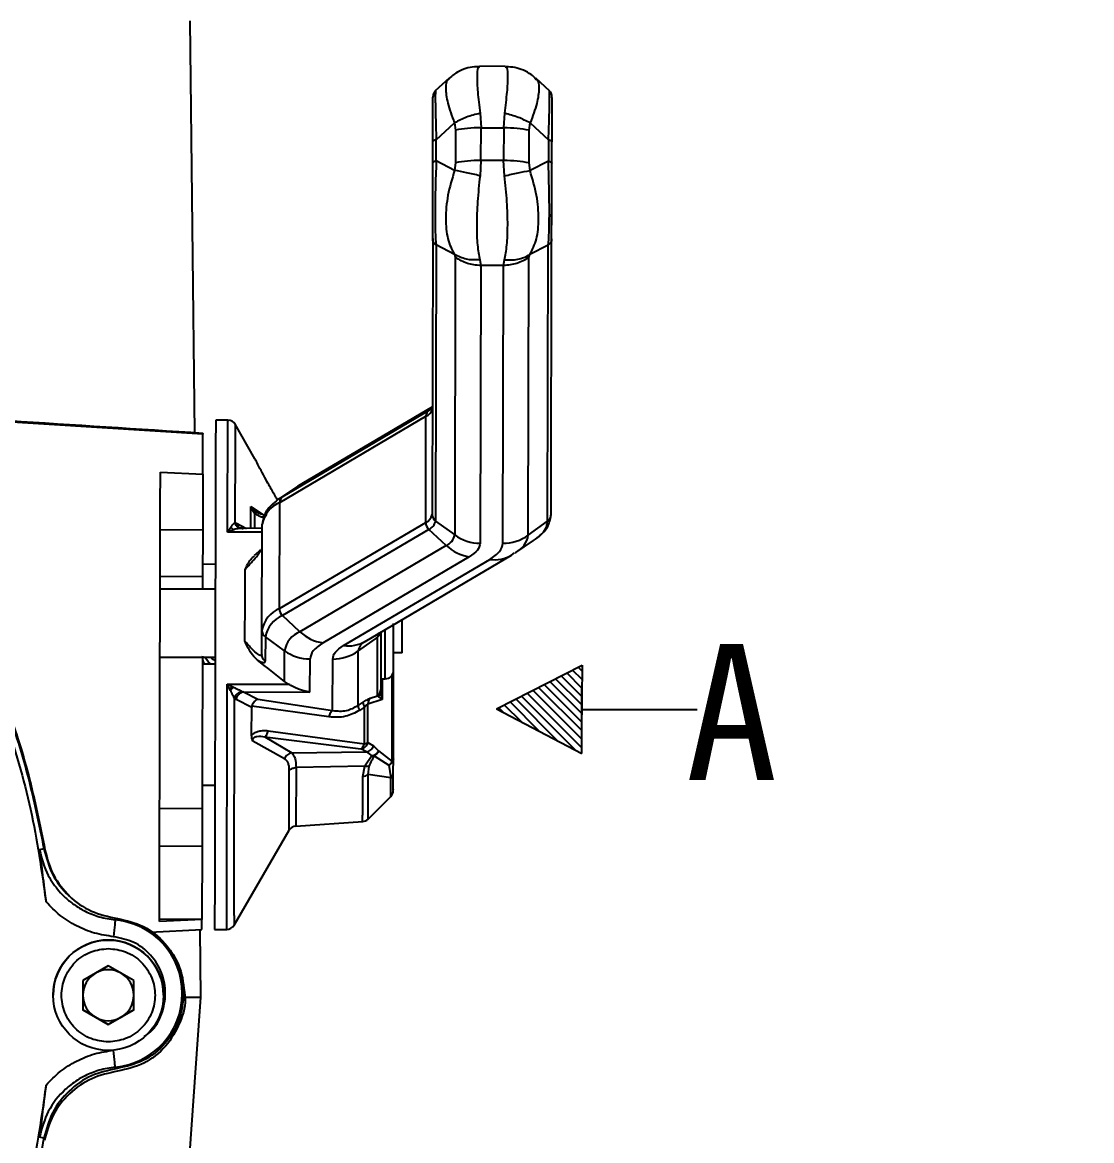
# Model space of a CAD drawing. Header units: millimetres. Extents: x 2642 to 4256, y 821 to 2003.
# Drawn here: x 3102 to 3227.8, y 1684.6 to 1816.3 of the extents above; entities that cross this region are included whole.
import ezdxf

# ---------------------------------------------------------------- set-up
doc = ezdxf.new("R2010")
doc.units = ezdxf.units.MM
doc.layers.add('AM_5', color=3, linetype='Continuous', lineweight=25)
doc.layers.add('文字', color=7, linetype='Continuous', lineweight=13)
doc.layers.add('layer 1', color=7, linetype='Continuous')
doc.styles.add('SLDTEXTSTYLE1', font='txt.shx', dxfattribs={"width": 0.7, "bigfont": 'gbcbig.shx'})
doc.styles.add('STYLE1', font='txt.shx', dxfattribs={"width": 0.8, "height": 3, "bigfont": 'hzdx.shx'})
doc.dimstyles.new('SLDDIMSTYLE12$0', dxfattribs={"dimtxt": 12, "dimasz": 10, "dimexe": 0, "dimexo": 0.0625, "dimgap": 0.875, "dimtad": 1, "dimdec": 1, "dimlfac": 1.8, "dimrnd": 1e-09, "dimzin": 12, "dimdsep": 46, "dimtxsty": 'SLDTEXTSTYLE1', "dimcen": 0.09, "dimdle": 8.16, "dimclrd": 3, "dimclre": 3, "dimadec": 0, "dimazin": 3, "dimtfac": 1, "dimtdec": 1, "dimtofl": 0, "dimtmove": 0, "dimatfit": 3, "dimfxl": 0, "dimfrac": 2, "dimtolj": 1, "dimlwd": 5, "dimlwe": 5, "dimarcsym": 0})

# ---------------------------------------------------------------- blocks, each defined once
blk = doc.blocks.new('*D11')
at = {"layer": 'AM_5', "color": 3, "lineweight": 5, "transparency": 16777216}
blk.add_line((3063.35, 1900.21), (3247.24, 1900.21), dxfattribs=at)
at = {"layer": 'AM_5', "color": 3, "linetype": 'Continuous', "lineweight": 5, "transparency": 16777216}
for p, q in [((3247.24, 1890.21), (3247.24, 1611.47)), ((3110.42, 1601.47), (3247.24, 1601.47))]:
    blk.add_line(p, q, dxfattribs=at)
at = {"layer": 'AM_5', "color": 3, "transparency": 16777216}
for points in [[(3245.58, 1890.21), (3248.91, 1890.21), (3247.24, 1900.21)], [(3245.58, 1611.47), (3248.91, 1611.47), (3247.24, 1601.47)]]:
    blk.add_solid(points, dxfattribs=at)
at = {"layer": 'Defpoints', "color": 0, "transparency": 16777216}
for p in [(3063.29, 1900.21), (3110.35, 1601.47), (3247.24, 1601.47)]:
    blk.add_point(p, dxfattribs=at)
at = {"layer": 'AM_5', "color": 0, "transparency": 16777216, "insert": (3240.37, 1750.84), "char_height": 12, "attachment_point": 5, "rotation": 90, "style": 'SLDTEXTSTYLE1'}
blk.add_mtext('\\A1;350', dxfattribs=at)

msp = doc.modelspace()

# ---------------------------------------------------------------- hatches: boundary and pattern name
at = {"layer": 'layer 1'}
h = msp.add_hatch(dxfattribs=at)
h.set_pattern_fill('ANSI31', color=256, scale=0.225, angle=90)
h.set_pattern_definition([(135, (1958.19825, -5382.23865), (-0.50513941, -0.50513941), [])])
h.paths.add_polyline_path([(3167.869, 1740.575), (3157.762, 1735.433), (3167.798, 1730.153), (3167.798, 1735.365)])

# ---------------------------------------------------------------- linework, layer by layer
at = {"color": 7, "linetype": 'Continuous', "lineweight": 25}
for p, q in [((3122.245, 1767.93), (3121.714, 1816.448)), ((3158.837, 1811.095), (3155.768, 1811.102)), ((3155.768, 1811.002), (3155.681, 1810.949)), ((3158.926, 1810.941), (3158.836, 1810.996)), ((3152.205, 1809.715), (3150.564, 1808.199)), ((3152.196, 1809.629), (3152.255, 1809.657)), ((3162.342, 1809.632), (3162.407, 1809.602)), ((3164.03, 1808.168), (3162.394, 1809.692)), ((3155.845, 1805.571), (3155.954, 1803.858)), ((3158.62, 1803.852), (3158.737, 1805.565)), ((3150.684, 1802.452), (3152.842, 1804.446)), ((3152.842, 1804.446), (3152.953, 1803.589)), ((3152.953, 1803.589), (3152.945, 1799.744)), ((3155.945, 1800.013), (3155.954, 1803.858)), ((3155.954, 1803.858), (3158.62, 1803.852)), ((3158.62, 1803.852), (3158.612, 1800.007)), ((3161.611, 1799.725), (3161.62, 1803.57)), ((3161.62, 1803.57), (3161.734, 1804.427)), ((3161.734, 1804.427), (3163.884, 1802.424)), ((3150.278, 1799.733), (3150.283, 1802.232)), ((3150.679, 1799.953), (3150.684, 1802.452)), ((3163.884, 1802.424), (3163.878, 1799.924)), ((3164.278, 1799.703), (3164.283, 1802.202)), ((3152.83, 1798.84), (3150.679, 1799.953)), ((3152.945, 1799.744), (3152.83, 1798.84)), ((3155.945, 1800.013), (3155.829, 1798.206)), ((3158.612, 1800.007), (3155.945, 1800.013)), ((3158.721, 1798.2), (3158.612, 1800.007)), ((3161.722, 1798.821), (3161.611, 1799.725)), ((3163.878, 1799.924), (3161.722, 1798.821)), ((3164.253, 1788.054), (3164.271, 1796.657)), ((3150.259, 1790.827), (3150.189, 1758.308)), ((3150.657, 1790.058), (3150.588, 1757.539)), ((3152.809, 1788.945), (3150.657, 1790.058)), ((3163.857, 1790.029), (3161.701, 1788.926)), ((3163.788, 1757.51), (3163.857, 1790.029)), ((3164.189, 1758.278), (3164.259, 1790.798)), ((3152.809, 1788.945), (3152.921, 1788.611)), ((3161.588, 1788.593), (3161.701, 1788.926)), ((3152.921, 1788.611), (3152.851, 1755.9)), ((3155.808, 1788.311), (3155.919, 1787.644)), ((3155.919, 1787.644), (3155.849, 1754.932)), ((3158.586, 1787.638), (3155.919, 1787.644)), ((3158.516, 1754.926), (3158.586, 1787.638)), ((3158.586, 1787.638), (3158.7, 1788.305)), ((3161.518, 1755.881), (3161.588, 1788.593)), ((3164.249, 1786.291), (3164.252, 1787.727)), ((3164.244, 1783.916), (3164.248, 1785.507)), ((3164.248, 1785.851), (3164.248, 1785.881)), ((3164.238, 1780.875), (3164.243, 1783.183)), ((3164.234, 1778.94), (3164.237, 1780.531)), ((3123.21, 1767.756), (3078.161, 1770.654)), ((3132.609, 1760.441), (3149.832, 1770.598)), ((3150.217, 1770.977), (3134.667, 1761.808)), ((3150.217, 1770.984), (3134.838, 1761.915)), ((3149.832, 1770.598), (3150.216, 1770.853)), ((3149.978, 1770.689), (3149.832, 1770.598)), ((3150.129, 1770.723), (3150.07, 1770.753)), ((3150.211, 1770.728), (3150.216, 1770.805)), ((3126.136, 1769.438), (3124.713, 1769.441)), ((3129.337, 1764.87), (3126.995, 1768.947)), ((3132.245, 1759.72), (3149.468, 1769.876)), ((3149.441, 1757.38), (3149.468, 1769.876)), ((3118.2, 1763.281), (3123.2, 1763.055)), ((3123.2, 1763.055), (3123.186, 1756.48)), ((3134.332, 1761.598), (3132.234, 1760.207)), ((3132.609, 1760.441), (3134.667, 1761.808)), ((3134.667, 1761.808), (3134.332, 1761.598)), ((3134.837, 1761.913), (3134.473, 1761.665)), ((3134.667, 1761.808), (3134.838, 1761.915)), ((3132.218, 1747.223), (3132.245, 1759.72)), ((3132.234, 1760.207), (3132.609, 1760.441)), ((3128.841, 1756.683), (3128.846, 1759.242)), ((3128.846, 1759.242), (3128.981, 1758.923)), ((3129.041, 1758.98), (3128.846, 1759.242)), ((3128.846, 1759.242), (3130.317, 1758.266)), ((3128.981, 1758.923), (3129.041, 1758.98)), ((3128.981, 1758.923), (3129.278, 1758.479)), ((3129.43, 1758.626), (3129.041, 1758.98)), ((3129.278, 1758.479), (3129.274, 1756.682)), ((3130.742, 1758.137), (3129.75, 1758.438)), ((3126.976, 1757.372), (3127.16, 1757.301)), ((3127.16, 1757.301), (3128.324, 1756.684)), ((3130.16, 1744.67), (3130.187, 1757.167)), ((3132.218, 1747.223), (3149.441, 1757.38)), ((3150.588, 1757.539), (3152.851, 1755.9)), ((3161.518, 1755.881), (3163.788, 1757.51)), ((3123.186, 1756.48), (3118.186, 1756.49)), ((3126.108, 1756.249), (3126.485, 1756.825)), ((3126.86, 1756.525), (3126.108, 1756.249)), ((3130.185, 1756.24), (3126.108, 1756.249)), ((3127.458, 1756.756), (3127.521, 1756.745)), ((3127.565, 1756.676), (3127.469, 1756.752)), ((3127.841, 1756.68), (3127.563, 1756.666)), ((3130.186, 1756.68), (3127.717, 1756.685)), ((3128.024, 1756.646), (3127.841, 1756.68)), ((3149.802, 1756.564), (3132.579, 1746.407)), ((3151.853, 1754.662), (3149.802, 1756.564)), ((3151.853, 1754.662), (3134.63, 1744.505)), ((3160.045, 1753.847), (3162.142, 1755.238)), ((3154.571, 1753.346), (3137.347, 1743.189)), ((3142.315, 1743.373), (3159.538, 1753.53)), ((3159.538, 1753.53), (3159.709, 1753.638)), ((3159.539, 1753.531), (3159.903, 1753.78)), ((3159.962, 1753.793), (3160.045, 1753.847)), ((3124.677, 1752.442), (3123.177, 1752.445)), ((3139.765, 1742.874), (3156.988, 1753.031)), ((3123.174, 1750.986), (3118.174, 1750.996)), ((3123.174, 1750.986), (3123.171, 1749.509)), ((3124.671, 1749.505), (3118.071, 1749.519)), ((3134.63, 1744.505), (3132.579, 1746.407)), ((3146.566, 1745.88), (3146.663, 1745.88)), ((3146.655, 1742.013), (3146.663, 1745.88)), ((3130.154, 1741.818), (3130.16, 1744.67)), ((3130.559, 1743.9), (3130.553, 1741.048)), ((3132.822, 1742.261), (3130.559, 1743.9)), ((3144.16, 1744.462), (3144.149, 1739.215)), ((3144.648, 1738.963), (3144.66, 1744.757)), ((3143.759, 1743.872), (3141.488, 1742.243)), ((3143.744, 1736.95), (3143.759, 1743.872)), ((3118.054, 1741.519), (3124.654, 1741.505)), ((3132.814, 1738.661), (3132.822, 1742.261)), ((3135.811, 1737.404), (3135.82, 1741.294)), ((3138.473, 1735.223), (3138.486, 1741.288)), ((3141.475, 1735.817), (3141.488, 1742.243)), ((3146.655, 1742.013), (3145.655, 1742.015)), ((3124.652, 1740.682), (3123.152, 1740.685)), ((3133.279, 1738.334), (3132.814, 1738.661)), ((3144.149, 1739.215), (3144.145, 1737.718)), ((3144.148, 1738.964), (3144.648, 1738.963)), ((3144.302, 1739.029), (3144.297, 1736.539)), ((3145.473, 1729.208), (3145.495, 1739.428)), ((3126.008, 1709.439), (3126.069, 1738.349)), ((3126.069, 1738.349), (3133.279, 1738.334)), ((3126.357, 1737.773), (3126.069, 1738.349)), ((3126.069, 1738.349), (3126.646, 1738.052)), ((3126.444, 1737.6), (3126.357, 1737.773)), ((3126.646, 1738.052), (3126.821, 1737.963)), ((3127.8, 1737.485), (3127.983, 1737.42)), ((3127.983, 1737.42), (3129.664, 1736.544)), ((3127.983, 1737.42), (3135.811, 1737.404)), ((3144.135, 1737.324), (3144.119, 1737.501)), ((3144.145, 1737.718), (3144.145, 1737.444)), ((3144.182, 1737.223), (3144.145, 1737.444)), ((3127.116, 1736.512), (3126.932, 1736.637)), ((3128.95, 1735.578), (3127.116, 1736.512)), ((3129.664, 1736.544), (3138.473, 1735.223)), ((3141.475, 1735.817), (3142.058, 1736.212)), ((3144.297, 1736.539), (3142.639, 1735.991)), ((3142.887, 1736.665), (3143.744, 1736.95)), ((3143.744, 1736.95), (3143.876, 1736.857)), ((3143.876, 1736.857), (3144.297, 1736.539)), ((3144.155, 1737.228), (3144.127, 1737.286)), ((3144.297, 1736.539), (3144.182, 1737.223)), ((3128.943, 1732.301), (3128.95, 1735.578)), ((3128.974, 1735.749), (3128.95, 1735.578)), ((3138.04, 1734.469), (3128.974, 1735.749)), ((3142.225, 1735.616), (3141.641, 1735.236)), ((3142.215, 1731.302), (3142.225, 1735.616)), ((3130.49, 1732.12), (3133.664, 1730.247)), ((3130.49, 1732.12), (3141.817, 1730.715)), ((3130.888, 1732.843), (3142.215, 1731.302)), ((3132.831, 1729.544), (3129.097, 1731.616)), ((3142.481, 1730.351), (3141.817, 1730.715)), ((3142.63, 1731.454), (3143.294, 1731.066)), ((3143.294, 1731.066), (3143.886, 1730.471)), ((3133.664, 1730.247), (3142.481, 1730.351)), ((3143.09, 1729.883), (3142.273, 1728.658)), ((3142.481, 1730.351), (3143.09, 1729.883)), ((3143.374, 1729.892), (3143.234, 1729.877)), ((3143.374, 1729.892), (3145.093, 1728.78)), ((3143.886, 1730.471), (3145.473, 1729.208)), ((3145.624, 1727.888), (3145.628, 1729.576)), ((3133.366, 1721.125), (3133.381, 1728.206)), ((3134.178, 1728.51), (3134.163, 1721.621)), ((3142.273, 1728.658), (3134.178, 1728.51)), ((3142.025, 1727.472), (3142.273, 1728.658)), ((3142.663, 1727.672), (3142.788, 1728.631)), ((3145.093, 1728.78), (3145.33, 1727.289)), ((3145.33, 1727.289), (3142.663, 1727.672)), ((3145.327, 1725.658), (3145.33, 1727.289)), ((3123.121, 1726.445), (3124.621, 1726.442)), ((3145.326, 1725.104), (3145.327, 1725.658)), ((3142.652, 1722.442), (3145.326, 1725.104)), ((3118.115, 1723.71), (3123.115, 1723.699)), ((3142.652, 1722.442), (3142.653, 1723.099)), ((3134.163, 1721.621), (3142.017, 1722.153)), ((3126.875, 1709.937), (3133.366, 1721.125)), ((3104.488, 1718.926), (3103.971, 1718.806)), ((3123.106, 1719.224), (3118.106, 1719.234)), ((3123.106, 1719.224), (3123.087, 1710.622)), ((3104.613, 1718.813), (3104.613, 1718.813)), ((3126.877, 1711.079), (3126.875, 1709.937)), ((3113.139, 1710.723), (3112.889, 1710.574)), ((3123.087, 1710.622), (3118.087, 1710.633)), ((3123.087, 1710.622), (3118.087, 1710.38)), ((3124.587, 1710.604), (3124.585, 1709.442)), ((3117.005, 1709.139), (3123.085, 1709.445)), ((3122.973, 1701.446), (3122.886, 1709.435)), ((3124.585, 1709.442), (3126.008, 1709.439)), ((3112.068, 1705.156), (3109.068, 1703.424)), ((3115.068, 1703.424), (3112.068, 1705.156)), ((3109.068, 1703.424), (3109.068, 1699.96)), ((3115.068, 1699.96), (3115.068, 1703.424)), ((3105.568, 1701.699), (3105.568, 1701.699)), ((3118.568, 1701.685), (3118.568, 1701.685)), ((3119.044, 1646.931), (3122.973, 1701.446)), ((3121.068, 1701.664), (3121.068, 1701.664)), ((3109.068, 1699.96), (3112.068, 1698.228)), ((3110.568, 1699.094), (3109.068, 1699.96)), ((3112.068, 1698.228), (3115.068, 1699.96)), ((3115.068, 1699.96), (3113.568, 1699.094)), ((3112.068, 1698.228), (3110.568, 1699.094)), ((3113.568, 1699.094), (3112.068, 1698.228)), ((3112.068, 1698.228), (3112.068, 1698.228)), ((3113.139, 1693.072), (3112.889, 1693.221)), ((3104.488, 1684.87), (3103.971, 1684.989))]:
    msp.add_line(p, q, dxfattribs=at)
at = {"color": 7, "linetype": 'Continuous', "lineweight": 25, "flags": 128}
for points in [[(3150.093, 1770.77), (3150.014, 1770.713), (3149.978, 1770.689)], [(3124.713, 1769.441), (3124.713, 1769.41), (3124.712, 1769.086), (3124.711, 1768.414), (3124.709, 1767.403), (3124.706, 1766.064), (3124.702, 1764.413), (3124.698, 1762.469), (3124.694, 1760.255), (3124.688, 1757.797), (3124.683, 1755.124), (3124.677, 1752.267), (3124.67, 1749.259), (3124.663, 1746.137), (3124.657, 1742.936), (3124.65, 1739.694), (3124.643, 1736.449), (3124.636, 1733.239), (3124.629, 1730.102), (3124.623, 1727.074), (3124.616, 1724.192), (3124.611, 1721.488), (3124.605, 1718.995), (3124.601, 1716.741), (3124.596, 1714.753), (3124.593, 1713.055), (3124.59, 1711.667), (3124.587, 1710.604)], [(3131.906, 1759.976), (3132.142, 1760.145), (3132.234, 1760.207)], [(3164.162, 1758.058), (3164.183, 1758.167), (3164.189, 1758.278)], [(3144.14, 1744.45), (3144.133, 1744.42), (3144.129, 1744.404)], [(3124.162, 1740.683), (3123.884, 1740.914), (3123.434, 1741.508)], [(3142.63, 1731.454), (3142.631, 1732), (3142.632, 1732.553), (3142.633, 1733.113), (3142.634, 1733.679), (3142.636, 1734.25), (3142.637, 1734.826), (3142.638, 1735.407), (3142.639, 1735.991)], [(3112.889, 1710.574), (3112.885, 1710.53), (3112.874, 1710.413), (3112.856, 1710.227), (3112.833, 1709.979), (3112.804, 1709.679), (3112.772, 1709.337), (3112.737, 1708.967), (3112.701, 1708.583)], [(3120.993, 1701.45), (3121.204, 1701.449), (3122.185, 1701.447), (3122.776, 1701.446), (3122.973, 1701.446)], [(3112.889, 1693.221), (3112.885, 1693.265), (3112.874, 1693.382), (3112.856, 1693.568), (3112.833, 1693.816), (3112.804, 1694.116), (3112.772, 1694.458), (3112.737, 1694.828), (3112.701, 1695.212)]]:
    msp.add_lwpolyline(points, dxfattribs=at)
at = {"color": 7, "linetype": 'Continuous', "lineweight": 25}
msp.add_circle((3112.068, 1701.692), 6.5, dxfattribs=at)
for centre, radius, start, end in [((3148.959, 1771.071), 1.298, 293.08147, 344.71047), ((3150.321, 1769.899), 0.854, 124.96394, 181.4796), ((3126.134, 1768.438), 1, 29.87752, 88.78166), ((3133.532, 1756.576), 3.397, 112.27537, 169.98802), ((3133.098, 1759.742), 0.854, 124.96424, 181.47959), ((3148.973, 1758.523), 1.235, 292.27534, 349.98804), ((3150.565, 1757.389), 1.124, 180.45492, 227.25342), ((3149.311, 1757.764), 1.297, 292.27555, 349.98754), ((3151.139, 1758.312), 0.95, 180.20287, 234.51476), ((3161.511, 1757.649), 2.281, 310.49638, 356.50834), ((3163.235, 1758.29), 0.956, 305.32842, 345.9426), ((3151.229, 1756.186), 1.647, 292.27534, 349.98804), ((3155.851, 1760.065), 5.133, 234.24005, 269.98181), ((3158.536, 1760.059), 5.133, 269.77321, 305.51496), ((3158.768, 1756.322), 2.785, 297.28452, 350.89381), ((3159.065, 1759.975), 5.649, 303.00168, 314.03972), ((3155.279, 1758.273), 4.978, 226.51011, 261.8155), ((3157.541, 1756.965), 3.973, 261.99352, 300.1682), ((3133.506, 1744.08), 3.397, 112.27534, 169.98804), ((3133.342, 1747.232), 1.124, 180.45496, 227.25325), ((3133.843, 1743.321), 3.335, 112.27534, 169.98804), ((3131.11, 1744.674), 0.95, 180.20285, 234.51412), ((3135.762, 1741.742), 2.985, 112.27534, 169.98804), ((3138.056, 1748.116), 4.978, 226.51012, 261.8155), ((3143.202, 1744.655), 0.96, 305.41486, 344.83941), ((3144.537, 1743.847), 0.779, 142.71658, 178.13099), ((3140.318, 1746.808), 3.973, 261.99352, 300.1682), ((3143.016, 1741.995), 1.547, 116.74671, 170.79661), ((3135.821, 1746.427), 5.133, 234.24006, 269.98181), ((3138.507, 1746.421), 5.133, 269.77306, 305.51487), ((3144.65, 1739.963), 1, 269.87751, 359.87751), ((3143.58, 1736.028), 0.941, 137.39243, 182.2552), ((3144.62, 1725.813), 1, 314.87872, 359.87751), ((3134.231, 1720.623), 1, 93.87747, 149.87695), ((3141.946, 1723.15), 1, 274.41022, 314.87938), ((3112.069, 1701.898), 8.715, 275.40246, 84.59754), ((3126.01, 1710.439), 1, 269.87751, 329.8775), ((3112.068, 1701.692), 6.5, 359.93876, 179.93876), ((3112.068, 1701.692), 3, 60, 120), ((3112.068, 1701.692), 3, 120, 180), ((3112.068, 1701.692), 3, 0, 60), ((3112.068, 1701.692), 3, 180, 240), ((3112.068, 1701.692), 3, 300, 0), ((3112.068, 1701.692), 3, 240, 300)]:
    msp.add_arc(centre, radius, start, end, dxfattribs=at)
msp.add_ellipse((3120.816, 1739.45), major_axis=(39.739, -29.602), ratio=0.1347016, start_param=1.3656679, end_param=1.4483144, dxfattribs=at)
for points, knots in [([(3155.684, 1811.059), (3155.342, 1811.041), (3154.652, 1811.005), (3153.658, 1810.681), (3152.807, 1810.237), (3152.361, 1809.828), (3152.174, 1809.655)], [0, 0, 0, 0, 0.2636482, 0.533255, 0.8030343, 1, 1, 1, 1]), ([(3155.681, 1810.949), (3155.642, 1810.942), (3155.504, 1810.915), (3155.452, 1809.938), (3155.529, 1808.16), (3155.738, 1806.444), (3155.845, 1805.571)], [0, 0, 0, 0, 0.11605385, 0.4072247, 0.69857038, 1, 1, 1, 1]), ([(3158.737, 1805.565), (3158.847, 1806.437), (3159.063, 1808.152), (3159.148, 1809.929), (3159.101, 1810.904), (3158.964, 1810.933), (3158.926, 1810.941)], [0, 0, 0, 0, 0.30235279, 0.59460149, 0.88666372, 1, 1, 1, 1]), ([(3162.43, 1809.628), (3162.242, 1809.802), (3161.798, 1810.214), (3160.947, 1810.663), (3159.955, 1810.99), (3159.265, 1811.03), (3158.924, 1811.05)], [0, 0, 0, 0, 0.1977901, 0.4672889, 0.7366185, 1, 1, 1, 1]), ([(3152.842, 1804.446), (3152.551, 1805.25), (3151.978, 1806.833), (3151.782, 1808.546), (3151.867, 1809.502), (3152.16, 1809.615), (3152.196, 1809.629)], [0, 0, 0, 0, 0.3251035, 0.63959, 0.9563205, 1, 1, 1, 1]), ([(3162.407, 1809.602), (3162.443, 1809.588), (3162.733, 1809.472), (3162.81, 1808.518), (3162.609, 1806.81), (3162.029, 1805.23), (3161.734, 1804.427)], [0, 0, 0, 0, 0.0437585, 0.3588199, 0.6740807, 1, 1, 1, 1]), ([(3150.283, 1802.232), (3150.285, 1803.212), (3150.288, 1804.61), (3150.291, 1806.004), (3150.293, 1806.765), (3150.294, 1807.251), (3150.295, 1807.545), (3150.295, 1807.445), (3150.294, 1807.41)], [0, 0, 0, 0, 0.3430655, 0.489647, 0.6330797, 0.7764735, 0.9232465, 1, 1, 1, 1]), ([(3150.567, 1808.192), (3150.556, 1808.182), (3150.486, 1808.119), (3150.397, 1807.966), (3150.31, 1807.747), (3150.3, 1807.591), (3150.295, 1807.515)], [0, 0, 0, 0, 0.0623363, 0.3776324, 0.693034, 1, 1, 1, 1]), ([(3150.622, 1808.133), (3150.614, 1808.163), (3150.576, 1808.301), (3150.559, 1807.44), (3150.583, 1805.478), (3150.649, 1803.513), (3150.684, 1802.452)], [0, 0, 0, 0, 0.0799609, 0.3699951, 0.6599223, 1, 1, 1, 1]), ([(3163.884, 1802.424), (3163.923, 1803.476), (3163.997, 1805.433), (3164.03, 1807.398), (3164.017, 1808.27), (3163.979, 1808.131), (3163.97, 1808.1)], [0, 0, 0, 0, 0.3373309, 0.6273478, 0.9171835, 1, 1, 1, 1]), ([(3164.295, 1807.485), (3164.29, 1807.562), (3164.28, 1807.717), (3164.194, 1807.937), (3164.107, 1808.089), (3164.038, 1808.152), (3164.027, 1808.162)], [0, 0, 0, 0, 0.3080927, 0.6246521, 0.9411056, 1, 1, 1, 1]), ([(3164.294, 1807.377), (3164.294, 1807.412), (3164.295, 1807.513), (3164.294, 1807.214), (3164.293, 1806.723), (3164.291, 1805.959), (3164.288, 1804.565), (3164.285, 1803.174), (3164.283, 1802.202)], [0, 0, 0, 0, 0.0793091, 0.2259045, 0.3693521, 0.5127847, 0.6595677, 1, 1, 1, 1]), ([(3155.845, 1805.571), (3155.301, 1805.432), (3154.213, 1805.154), (3153.299, 1804.682), (3152.842, 1804.446)], [0, 0, 0, 0, 0.5000023, 1, 1, 1, 1]), ([(3161.734, 1804.427), (3161.278, 1804.665), (3160.366, 1805.141), (3159.28, 1805.424), (3158.737, 1805.565)], [0, 0, 0, 0, 0.4999977, 1, 1, 1, 1]), ([(3150.259, 1790.827), (3150.26, 1791.204), (3150.261, 1791.742), (3150.264, 1793.075), (3150.266, 1794.151), (3150.269, 1795.364), (3150.273, 1797.249), (3150.276, 1798.711), (3150.278, 1799.733)], [0, 0, 0, 0, 0.2713523, 0.38737, 0.5008964, 0.614411, 0.7305771, 1, 1, 1, 1]), ([(3150.679, 1799.953), (3150.639, 1798.831), (3150.566, 1796.745), (3150.528, 1793.751), (3150.554, 1791.324), (3150.621, 1790.501), (3150.657, 1790.058)], [0, 0, 0, 0, 0.2683795, 0.4991161, 0.72970851, 1, 1, 1, 1]), ([(3163.857, 1790.029), (3163.895, 1790.469), (3163.966, 1791.286), (3164.002, 1793.698), (3163.978, 1796.698), (3163.913, 1798.793), (3163.878, 1799.924)], [0, 0, 0, 0, 0.2680966, 0.4988227, 0.7294637, 1, 1, 1, 1]), ([(3164.259, 1790.798), (3164.26, 1791.171), (3164.261, 1791.705), (3164.264, 1793.027), (3164.266, 1794.101), (3164.269, 1795.311), (3164.273, 1797.202), (3164.276, 1798.673), (3164.278, 1799.703)], [0, 0, 0, 0, 0.2691806, 0.3853625, 0.4988695, 0.6124074, 0.7284377, 1, 1, 1, 1]), ([(3152.83, 1798.84), (3152.537, 1797.859), (3151.96, 1795.927), (3151.726, 1793.125), (3151.949, 1790.647), (3152.519, 1789.519), (3152.809, 1788.945)], [0, 0, 0, 0, 0.2541677, 0.5000156, 0.7457168, 1, 1, 1, 1]), ([(3155.829, 1798.206), (3155.289, 1798.334), (3154.202, 1798.592), (3153.29, 1798.757), (3152.83, 1798.84)], [0, 0, 0, 0, 0.4968676, 1, 1, 1, 1]), ([(3155.829, 1798.206), (3155.719, 1797.185), (3155.502, 1795.178), (3155.409, 1792.347), (3155.491, 1789.898), (3155.701, 1788.846), (3155.808, 1788.311)], [0, 0, 0, 0, 0.2542602, 0.5000155, 0.7456229, 1, 1, 1, 1]), ([(3158.7, 1788.305), (3158.809, 1788.84), (3159.023, 1789.891), (3159.115, 1792.339), (3159.034, 1795.17), (3158.826, 1797.179), (3158.721, 1798.2)], [0, 0, 0, 0, 0.2543723, 0.4999845, 0.7457353, 1, 1, 1, 1]), ([(3158.721, 1798.2), (3159.265, 1798.327), (3160.352, 1798.579), (3161.266, 1798.741), (3161.722, 1798.821)], [0, 0, 0, 0, 0.50000083, 1, 1, 1, 1]), ([(3161.701, 1788.926), (3161.991, 1789.494), (3162.566, 1790.618), (3162.802, 1793.095), (3162.579, 1795.904), (3162.011, 1797.838), (3161.722, 1798.821)], [0, 0, 0, 0, 0.2523714, 0.4999867, 0.7458393, 1, 1, 1, 1]), ([(3155.808, 1788.311), (3155.264, 1788.296), (3154.177, 1788.266), (3153.265, 1788.719), (3152.809, 1788.945)], [0, 0, 0, 0, 0.49999995, 1, 1, 1, 1]), ([(3158.7, 1788.305), (3159.24, 1788.288), (3160.327, 1788.252), (3161.241, 1788.701), (3161.701, 1788.926)], [0, 0, 0, 0, 0.4968674, 1, 1, 1, 1]), ([(3164.24, 1781.974), (3164.24, 1782.079), (3164.241, 1782.35), (3164.242, 1782.894), (3164.243, 1783.435), (3164.243, 1783.547)], [0, 0, 0, 0, 0.3316011, 0.8605175, 1, 1, 1, 1]), ([(3164.24, 1781.785), (3164.24, 1781.78), (3164.24, 1781.764), (3164.24, 1781.89), (3164.24, 1781.974)], [0, 0, 0, 0, 0.3310024, 1, 1, 1, 1]), ([(3123.21, 1767.868), (3115.599, 1768.359), (3100.554, 1769.331), (3085.507, 1770.274), (3078.073, 1770.74)], [0, 0, 0, 0, 0.5059249, 1, 1, 1, 1]), ([(3126.108, 1756.249), (3126.111, 1757.654), (3126.117, 1760.463), (3126.124, 1763.89), (3126.13, 1766.612), (3126.134, 1768.445), (3126.136, 1769.388), (3126.136, 1769.341), (3126.136, 1769.324)], [0, 0, 0, 0, 0.1799587, 0.3599173, 0.539876, 0.7198347, 0.8997934, 1, 1, 1, 1]), ([(3127.001, 1768.898), (3127.001, 1768.911), (3127.001, 1769.015), (3127, 1768.582), (3126.998, 1767.563), (3126.994, 1765.854), (3126.989, 1763.564), (3126.983, 1760.759), (3126.979, 1758.501), (3126.976, 1757.372)], [0, 0, 0, 0, 0.0217233, 0.1847696, 0.3478159, 0.5108621, 0.6739081, 0.8369541, 1, 1, 1, 1]), ([(3123.21, 1767.859), (3123.21, 1767.861), (3123.21, 1767.866), (3123.21, 1767.797), (3123.21, 1767.756)], [0, 0, 0, 0, 0.41241456, 1, 1, 1, 1]), ([(3082.121, 1766.268), (3083.682, 1764.446), (3087.623, 1759.846), (3092.414, 1752.341), (3096.785, 1744.061), (3100.113, 1736.062), (3102.844, 1727.626), (3104.019, 1721.772), (3104.613, 1718.813)], [0, 0, 0, 0, 0.1352933, 0.3415257, 0.5005703, 0.6633309, 0.8298076, 1, 1, 1, 1]), ([(3132.029, 1759.998), (3131.956, 1760.118), (3131.648, 1760.62), (3131.162, 1761.467), (3130.565, 1762.541), (3130.025, 1763.548), (3129.578, 1764.407), (3129.347, 1764.856), (3129.337, 1764.866), (3129.335, 1764.869)], [0, 0, 0, 0, 0.0645029, 0.2723656, 0.3928511, 0.5848746, 0.7776318, 0.9511742, 1, 1, 1, 1]), ([(3131.998, 1760.044), (3131.503, 1759.631), (3130.51, 1758.802), (3130.313, 1757.86), (3130.214, 1757.388)], [0, 0, 0, 0, 0.4978748, 1, 1, 1, 1]), ([(3129.43, 1758.626), (3129.417, 1758.619), (3129.391, 1758.606), (3129.316, 1758.522), (3129.278, 1758.479)], [0, 0, 0, 0, 0.4911669, 1, 1, 1, 1]), ([(3129.278, 1758.479), (3129.386, 1758.408), (3129.615, 1758.256), (3130.008, 1758.073), (3130.281, 1758.008), (3130.424, 1757.974)], [0, 0, 0, 0, 0.29699943, 0.63236881, 1, 1, 1, 1]), ([(3129.759, 1758.437), (3129.737, 1758.446), (3129.63, 1758.495), (3129.519, 1758.568), (3129.43, 1758.626)], [0, 0, 0, 0, 0.2007968, 1, 1, 1, 1]), ([(3126.485, 1756.825), (3126.585, 1756.96), (3126.761, 1757.198), (3126.911, 1757.32), (3126.976, 1757.372)], [0, 0, 0, 0, 0.56842111, 1, 1, 1, 1]), ([(3127.841, 1756.68), (3127.746, 1756.685), (3127.55, 1756.696), (3127.287, 1756.845), (3127.078, 1757.074), (3127.009, 1757.275), (3126.976, 1757.372)], [0, 0, 0, 0, 0.2432277, 0.5000045, 0.7567789, 1, 1, 1, 1]), ([(3128.024, 1756.646), (3127.926, 1756.642), (3127.723, 1756.634), (3127.452, 1756.769), (3127.245, 1756.996), (3127.188, 1757.202), (3127.16, 1757.301)], [0, 0, 0, 0, 0.2423329, 0.4999383, 0.7575772, 1, 1, 1, 1]), ([(3162.379, 1755.402), (3162.873, 1755.814), (3163.866, 1756.644), (3164.063, 1757.585), (3164.162, 1758.058)], [0, 0, 0, 0, 0.4978748, 1, 1, 1, 1]), ([(3126.86, 1756.525), (3126.794, 1756.562), (3126.662, 1756.637), (3126.544, 1756.762), (3126.485, 1756.825)], [0, 0, 0, 0, 0.4999991, 1, 1, 1, 1]), ([(3127.563, 1756.666), (3127.523, 1756.665), (3127.309, 1756.659), (3127.062, 1756.585), (3126.86, 1756.525)], [0, 0, 0, 0, 0.18422448, 1, 1, 1, 1]), ([(3128.175, 1751.839), (3128.456, 1752.145), (3128.958, 1752.69), (3129.558, 1753.395), (3129.889, 1753.818), (3130.053, 1754.045), (3130.106, 1754.141), (3130.13, 1754.182)], [0, 0, 0, 0, 0.3800989, 0.6787149, 0.8002606, 0.9135692, 1, 1, 1, 1]), ([(3128.175, 1751.839), (3128.367, 1752.252), (3128.643, 1752.847), (3129.12, 1753.305), (3129.266, 1753.445)], [0, 0, 0, 0, 0.69406746, 1, 1, 1, 1]), ([(3130.135, 1754.182), (3130.082, 1754.161), (3129.971, 1754.115), (3129.643, 1753.828), (3129.357, 1753.592), (3129.229, 1753.485)], [0, 0, 0, 0, 0.33709153, 0.70193864, 1, 1, 1, 1]), ([(3130.13, 1754.182), (3130.136, 1754.192), (3130.177, 1754.26), (3130.179, 1754.289), (3130.181, 1754.314)], [0, 0, 0, 0, 0.1498455, 1, 1, 1, 1]), ([(3145.628, 1729.576), (3145.63, 1730.515), (3145.634, 1732.425), (3145.642, 1735.964), (3145.65, 1739.675), (3145.657, 1742.91), (3145.66, 1744.665), (3145.662, 1745.325)], [0, 0, 0, 0, 0.2139671, 0.435408, 0.656849, 0.8708161, 1, 1, 1, 1]), ([(3145.65, 1739.96), (3145.65, 1740.034), (3145.651, 1740.147), (3145.652, 1740.833), (3145.654, 1741.543), (3145.656, 1742.424), (3145.658, 1743.704), (3145.661, 1744.769), (3145.662, 1745.46)], [0, 0, 0, 0, 0.2394568, 0.3683607, 0.5, 0.6316393, 0.7605432, 1, 1, 1, 1]), ([(3129.628, 1741.146), (3129.343, 1741.447), (3128.719, 1742.108), (3128.355, 1742.937), (3128.158, 1743.387)], [0, 0, 0, 0, 0.45684715, 1, 1, 1, 1]), ([(3130.104, 1741.712), (3130.081, 1741.701), (3130.027, 1741.678), (3129.863, 1741.744), (3129.533, 1741.96), (3128.936, 1742.503), (3128.437, 1743.07), (3128.158, 1743.387)], [0, 0, 0, 0, 0.08806886, 0.20113842, 0.32241757, 0.62070553, 1, 1, 1, 1]), ([(3142.323, 1743.381), (3142.309, 1743.372), (3142.291, 1743.36), (3142.318, 1743.374), (3142.324, 1743.378)], [0, 0, 0, 0, 0.7721606, 1, 1, 1, 1]), ([(3123.153, 1741.341), (3123.152, 1740.917), (3123.149, 1739.188), (3123.142, 1736.081), (3123.134, 1732.263), (3123.126, 1728.804), (3123.12, 1725.814), (3123.117, 1724.404), (3123.115, 1723.699)], [0, 0, 0, 0, 0.0609827, 0.2487861, 0.4365896, 0.6243931, 0.8121965, 1, 1, 1, 1]), ([(3123.393, 1740.684), (3123.328, 1740.811), (3123.169, 1741.117), (3123.177, 1741.452), (3123.182, 1741.649)], [0, 0, 0, 0, 0.413162, 1, 1, 1, 1]), ([(3124.653, 1741.093), (3124.62, 1741.109), (3124.465, 1741.183), (3124.288, 1741.325), (3124.173, 1741.467), (3124.141, 1741.506)], [0, 0, 0, 0, 0.1638544, 0.7694326, 1, 1, 1, 1]), ([(3130.154, 1741.818), (3130.153, 1741.772), (3130.151, 1741.72), (3130.11, 1741.713), (3130.104, 1741.712)], [0, 0, 0, 0, 0.8613584, 1, 1, 1, 1]), ([(3130.186, 1741.581), (3130.184, 1741.586), (3130.156, 1741.661), (3130.155, 1741.742), (3130.154, 1741.818)], [0, 0, 0, 0, 0.0712594, 1, 1, 1, 1]), ([(3130.553, 1741.048), (3130.494, 1741.097), (3130.377, 1741.194), (3130.252, 1741.379), (3130.208, 1741.515), (3130.186, 1741.581)], [0, 0, 0, 0, 0.3420823, 0.6841646, 1, 1, 1, 1]), ([(3129.628, 1741.146), (3129.768, 1741.081), (3130.041, 1740.954), (3130.33, 1740.886), (3130.518, 1740.907), (3130.541, 1741), (3130.553, 1741.048)], [0, 0, 0, 0, 0.2643449, 0.5180732, 0.7521058, 1, 1, 1, 1]), ([(3126.357, 1737.773), (3126.404, 1737.822), (3126.497, 1737.919), (3126.596, 1738.007), (3126.646, 1738.052)], [0, 0, 0, 0, 0.5, 1, 1, 1, 1]), ([(3126.821, 1737.963), (3126.756, 1737.908), (3126.624, 1737.796), (3126.505, 1737.666), (3126.444, 1737.6)], [0, 0, 0, 0, 0.4869219, 1, 1, 1, 1]), ([(3126.932, 1736.637), (3126.864, 1736.77), (3126.714, 1737.062), (3126.539, 1737.41), (3126.444, 1737.6)], [0, 0, 0, 0, 0.4544713, 1, 1, 1, 1]), ([(3126.821, 1737.963), (3126.999, 1737.873), (3127.347, 1737.697), (3127.651, 1737.554), (3127.8, 1737.485)], [0, 0, 0, 0, 0.5125457, 1, 1, 1, 1]), ([(3126.932, 1736.637), (3126.965, 1736.734), (3127.034, 1736.932), (3127.245, 1737.193), (3127.509, 1737.396), (3127.705, 1737.456), (3127.8, 1737.485)], [0, 0, 0, 0, 0.2432193, 0.4999892, 0.7567655, 1, 1, 1, 1]), ([(3127.983, 1737.42), (3127.885, 1737.395), (3127.681, 1737.344), (3127.41, 1737.13), (3127.202, 1736.842), (3127.144, 1736.62), (3127.116, 1736.512)], [0, 0, 0, 0, 0.2423132, 0.4999118, 0.7575586, 1, 1, 1, 1]), ([(3135.811, 1737.404), (3135.807, 1737.404), (3135.359, 1737.461), (3134.493, 1737.668), (3133.673, 1738.118), (3133.279, 1738.334)], [0, 0, 0, 0, 0.0050146, 0.5222206, 1, 1, 1, 1]), ([(3143.876, 1736.857), (3143.915, 1736.897), (3143.995, 1736.979), (3144.079, 1737.125), (3144.134, 1737.281), (3144.141, 1737.39), (3144.145, 1737.444)], [0, 0, 0, 0, 0.24464624, 0.49574916, 0.74903382, 1, 1, 1, 1]), ([(3126.877, 1711.079), (3126.878, 1711.546), (3126.88, 1712.479), (3126.885, 1714.65), (3126.89, 1717.329), (3126.897, 1720.514), (3126.905, 1724.118), (3126.913, 1728.066), (3126.922, 1732.263), (3126.929, 1735.179), (3126.932, 1736.637)], [0, 0, 0, 0, 0.1249998, 0.2499997, 0.3749996, 0.4999996, 0.6249996, 0.7499997, 0.8749998, 1, 1, 1, 1]), ([(3129.664, 1736.544), (3129.663, 1736.544), (3129.661, 1736.544), (3129.656, 1736.542), (3129.637, 1736.537), (3129.566, 1736.513), (3129.429, 1736.442), (3129.242, 1736.276), (3129.074, 1736.034), (3129.006, 1735.84), (3128.974, 1735.749)], [0, 0, 0, 0, 0.0021587, 0.0060527, 0.0190753, 0.0664028, 0.2502171, 0.5000718, 0.7657091, 1, 1, 1, 1]), ([(3142.058, 1736.212), (3142.053, 1736.181), (3142.044, 1736.119), (3142.073, 1735.976), (3142.131, 1735.807), (3142.194, 1735.679), (3142.225, 1735.616)], [0, 0, 0, 0, 0.2465016, 0.5, 0.7534984, 1, 1, 1, 1]), ([(3142.058, 1736.212), (3142.223, 1736.319), (3142.537, 1736.523), (3142.774, 1736.619), (3142.887, 1736.665)], [0, 0, 0, 0, 0.5248892, 1, 1, 1, 1]), ([(3142.639, 1735.991), (3142.613, 1735.978), (3142.558, 1735.951), (3142.415, 1735.834), (3142.304, 1735.706), (3142.225, 1735.616)], [0, 0, 0, 0, 0.2120064, 0.4434905, 1, 1, 1, 1]), ([(3141.641, 1735.236), (3141.105, 1734.958), (3139.94, 1734.353), (3138.705, 1734.428), (3138.04, 1734.469)], [0, 0, 0, 0, 0.4609247, 1, 1, 1, 1]), ([(3138.473, 1735.223), (3138.43, 1735.194), (3138.34, 1735.135), (3138.215, 1734.959), (3138.108, 1734.733), (3138.062, 1734.556), (3138.04, 1734.469)], [0, 0, 0, 0, 0.2450812, 0.5000044, 0.7549251, 1, 1, 1, 1]), ([(3138.473, 1735.223), (3139.025, 1735.168), (3140.038, 1735.066), (3141.025, 1735.582), (3141.475, 1735.817)], [0, 0, 0, 0, 0.5442934, 1, 1, 1, 1]), ([(3141.475, 1735.817), (3141.471, 1735.787), (3141.463, 1735.726), (3141.492, 1735.587), (3141.55, 1735.423), (3141.611, 1735.298), (3141.641, 1735.236)], [0, 0, 0, 0, 0.24689639, 0.50039929, 0.75369434, 1, 1, 1, 1]), ([(3128.943, 1732.301), (3129.041, 1732.398), (3129.249, 1732.603), (3129.693, 1732.787), (3130.251, 1732.893), (3130.661, 1732.861), (3130.888, 1732.843)], [0, 0, 0, 0, 0.1823359, 0.3887892, 0.661241, 1, 1, 1, 1]), ([(3129.097, 1731.616), (3129.05, 1731.716), (3128.964, 1731.9), (3128.95, 1732.175), (3128.943, 1732.301)], [0, 0, 0, 0, 0.5416835, 1, 1, 1, 1]), ([(3129.097, 1731.616), (3129.091, 1731.65), (3129.081, 1731.716), (3129.089, 1731.82), (3129.123, 1731.921), (3129.185, 1732.009), (3129.267, 1732.077), (3129.397, 1732.146), (3129.827, 1732.256), (3130.191, 1732.181), (3130.49, 1732.12)], [0, 0, 0, 0, 0.0568929, 0.1087605, 0.1566899, 0.2041437, 0.2548575, 0.3103406, 0.4336006, 1, 1, 1, 1]), ([(3130.49, 1732.12), (3130.531, 1732.149), (3130.615, 1732.208), (3130.729, 1732.377), (3130.827, 1732.591), (3130.868, 1732.76), (3130.888, 1732.843)], [0, 0, 0, 0, 0.2454954, 0.5, 0.7545046, 1, 1, 1, 1]), ([(3141.817, 1730.715), (3141.855, 1730.739), (3141.934, 1730.787), (3142.044, 1730.922), (3142.143, 1731.093), (3142.191, 1731.233), (3142.215, 1731.302)], [0, 0, 0, 0, 0.2434778, 0.49574128, 0.75022047, 1, 1, 1, 1]), ([(3141.817, 1730.715), (3141.904, 1730.737), (3142.035, 1730.77), (3142.178, 1730.856), (3142.247, 1730.906), (3142.281, 1730.934), (3142.297, 1730.948), (3142.306, 1730.956), (3142.311, 1730.96), (3142.313, 1730.962), (3142.314, 1730.963), (3142.314, 1730.963), (3142.314, 1730.963), (3142.314, 1730.963)], [0, 0, 0, 0, 0.4878415, 0.7421687, 0.8707162, 0.9351657, 0.9674126, 0.9835388, 0.9955544, 0.9987325, 0.9996036, 0.9998609, 1, 1, 1, 1]), ([(3142.215, 1731.302), (3142.297, 1731.322), (3142.462, 1731.36), (3142.574, 1731.423), (3142.63, 1731.454)], [0, 0, 0, 0, 0.5, 1, 1, 1, 1]), ([(3142.481, 1730.351), (3142.567, 1730.372), (3142.742, 1730.416), (3142.981, 1730.579), (3143.179, 1730.8), (3143.256, 1730.979), (3143.294, 1731.066)], [0, 0, 0, 0, 0.2440114, 0.4991729, 0.7547749, 1, 1, 1, 1]), ([(3133.664, 1730.247), (3133.576, 1730.227), (3133.396, 1730.186), (3133.152, 1730.025), (3132.949, 1729.809), (3132.87, 1729.631), (3132.831, 1729.544)], [0, 0, 0, 0, 0.2446204, 0.4999949, 0.7553723, 1, 1, 1, 1]), ([(3133.381, 1728.206), (3133.374, 1728.367), (3133.358, 1728.691), (3133.205, 1729.208), (3132.981, 1729.41), (3132.831, 1729.544)], [0, 0, 0, 0, 0.2478447, 0.4971114, 1, 1, 1, 1]), ([(3133.664, 1730.247), (3133.819, 1730.057), (3134.114, 1729.696), (3134.158, 1728.891), (3134.178, 1728.51)], [0, 0, 0, 0, 0.5262167, 1, 1, 1, 1]), ([(3142.788, 1728.631), (3142.895, 1728.875), (3143.072, 1729.279), (3143.259, 1729.642), (3143.341, 1729.816), (3143.365, 1729.871), (3143.374, 1729.892)], [0, 0, 0, 0, 0.5043385, 0.8341109, 0.9378515, 1, 1, 1, 1]), ([(3143.09, 1729.883), (3143.172, 1729.905), (3143.336, 1729.949), (3143.546, 1730.075), (3143.743, 1730.245), (3143.833, 1730.386), (3143.886, 1730.471)], [0, 0, 0, 0, 0.25004, 0.5000807, 0.7004278, 1, 1, 1, 1]), ([(3143.234, 1729.877), (3143.234, 1729.877), (3143.233, 1729.877), (3143.23, 1729.877), (3143.223, 1729.877), (3143.207, 1729.876), (3143.162, 1729.877), (3143.121, 1729.88), (3143.09, 1729.883)], [0, 0, 0, 0, 0.0073615, 0.0208826, 0.0663986, 0.1545232, 0.3592931, 1, 1, 1, 1]), ([(3143.886, 1730.471), (3143.826, 1730.35), (3143.705, 1730.109), (3143.484, 1729.964), (3143.374, 1729.892)], [0, 0, 0, 0, 0.5000043, 1, 1, 1, 1]), ([(3145.628, 1729.576), (3145.619, 1729.483), (3145.602, 1729.305), (3145.51, 1729.139), (3145.453, 1729.068), (3145.448, 1729.062)], [0, 0, 0, 0, 0.50030119, 0.95886689, 1, 1, 1, 1]), ([(3142.788, 1728.631), (3142.71, 1728.62), (3142.554, 1728.599), (3142.367, 1728.638), (3142.273, 1728.658)], [0, 0, 0, 0, 0.4978424, 1, 1, 1, 1]), ([(3145.093, 1728.78), (3145.171, 1728.839), (3145.326, 1728.956), (3145.424, 1729.124), (3145.473, 1729.208)], [0, 0, 0, 0, 0.5000005, 1, 1, 1, 1]), ([(3145.448, 1729.062), (3145.445, 1729.058), (3145.438, 1729.048), (3145.414, 1729.018), (3145.366, 1728.963), (3145.263, 1728.872), (3145.161, 1728.817), (3145.093, 1728.78)], [0, 0, 0, 0, 0.03078114, 0.08287584, 0.25102284, 0.50099778, 1, 1, 1, 1]), ([(3142.014, 1722.194), (3142.014, 1722.181), (3142.013, 1721.987), (3142.015, 1722.735), (3142.018, 1724.422), (3142.023, 1726.455), (3142.025, 1727.472)], [0, 0, 0, 0, 0.0247287, 0.3498191, 0.6749096, 1, 1, 1, 1]), ([(3142.653, 1723.099), (3142.654, 1723.61), (3142.656, 1724.631), (3142.661, 1726.658), (3142.663, 1727.672)], [0, 0, 0, 0, 0.5000002, 1, 1, 1, 1]), ([(3145.62, 1725.906), (3145.62, 1725.884), (3145.62, 1725.812), (3145.621, 1726.441), (3145.623, 1727.413), (3145.624, 1727.888)], [0, 0, 0, 0, 0.1820669, 0.6002821, 1, 1, 1, 1]), ([(3104.488, 1718.926), (3104.769, 1717.893), (3105.331, 1715.832), (3107.349, 1713.287), (3109.999, 1711.406), (3112.091, 1710.951), (3113.139, 1710.723)], [0, 0, 0, 0, 0.2500466, 0.4994486, 0.7493959, 1, 1, 1, 1]), ([(3104.742, 1712.687), (3104.622, 1713.755), (3104.381, 1715.902), (3104.108, 1717.835), (3103.971, 1718.806)], [0, 0, 0, 0, 0.4975573, 1, 1, 1, 1]), ([(3103.971, 1718.806), (3104.246, 1717.772), (3104.617, 1716.379), (3105.572, 1714.845), (3106.25, 1713.965), (3107.066, 1713.126), (3108.084, 1712.3), (3109.395, 1711.517), (3111.025, 1710.855), (3112.248, 1710.671), (3112.889, 1710.574)], [0, 0, 0, 0, 0.2442896, 0.3290361, 0.4144899, 0.500125, 0.5979924, 0.7157703, 0.8510724, 1, 1, 1, 1]), ([(3104.613, 1718.813), (3104.881, 1717.774), (3105.409, 1715.728), (3106.809, 1714.146), (3107.499, 1713.368)], [0, 0, 0, 0, 0.507606, 1, 1, 1, 1]), ([(3112.701, 1708.583), (3111.941, 1708.698), (3110.426, 1708.927), (3108.298, 1709.813), (3106.341, 1711.033), (3105.276, 1712.134), (3104.742, 1712.687)], [0, 0, 0, 0, 0.2507669, 0.5000113, 0.749245, 1, 1, 1, 1]), ([(3113.204, 1710.601), (3114.289, 1710.343), (3116.419, 1709.837), (3118.956, 1707.725), (3120.722, 1704.935), (3120.951, 1702.767), (3121.068, 1701.654)], [0, 0, 0, 0, 0.2552275, 0.5011918, 0.7437843, 1, 1, 1, 1]), ([(3116.295, 1696.817), (3116.551, 1696.994), (3117.488, 1697.64), (3118.453, 1699.448), (3118.944, 1701.889), (3118.474, 1704.381), (3117.149, 1706.509), (3115.143, 1708.084), (3113.515, 1708.417), (3112.701, 1708.583)], [0, 0, 0, 0, 0.0591141, 0.2159284, 0.3727427, 0.5295571, 0.6863714, 0.8431857, 1, 1, 1, 1]), ([(3112.068, 1696.192), (3111.376, 1696.266), (3110.312, 1696.379), (3109.031, 1697.065), (3108.151, 1697.774), (3107.437, 1698.656), (3106.772, 1699.936), (3106.435, 1701.692), (3106.772, 1703.448), (3107.437, 1704.729), (3108.151, 1705.61), (3109.031, 1706.32), (3110.312, 1707.006), (3111.376, 1707.119), (3112.068, 1707.192)], [0, 0, 0, 0, 0.1197284, 0.1841803, 0.25, 0.3158197, 0.3802716, 0.5, 0.6197284, 0.6841803, 0.75, 0.8158197, 0.8802716, 1, 1, 1, 1]), ([(3112.068, 1707.192), (3112.76, 1707.119), (3113.824, 1707.006), (3115.105, 1706.32), (3115.985, 1705.61), (3116.699, 1704.729), (3117.364, 1703.448), (3117.701, 1701.692), (3117.364, 1699.936), (3116.699, 1698.656), (3115.985, 1697.774), (3115.105, 1697.065), (3113.824, 1696.379), (3112.76, 1696.266), (3112.068, 1696.192)], [0, 0, 0, 0, 0.1197284, 0.1841803, 0.25, 0.3158197, 0.3802716, 0.5, 0.6197284, 0.6841803, 0.75, 0.8158197, 0.8802716, 1, 1, 1, 1]), ([(3121.067, 1701.663), (3121.067, 1701.66), (3121.26, 1700.595), (3120.576, 1698.386), (3118.973, 1695.588), (3116.348, 1693.477), (3114.226, 1692.986), (3113.166, 1692.74)], [0, 0, 0, 0, 0.0007305, 0.2505479, 0.5003652, 0.7501826, 1, 1, 1, 1]), ([(3104.742, 1691.108), (3105.276, 1691.661), (3106.341, 1692.762), (3108.298, 1693.982), (3110.426, 1694.868), (3111.941, 1695.097), (3112.701, 1695.212)], [0, 0, 0, 0, 0.250755, 0.4999887, 0.7492331, 1, 1, 1, 1]), ([(3112.889, 1693.221), (3112.248, 1693.124), (3111.025, 1692.94), (3109.546, 1692.338), (3108.457, 1691.723), (3107.69, 1691.181), (3106.403, 1690.086), (3104.823, 1688.127), (3104.251, 1686.02), (3103.971, 1684.989)], [0, 0, 0, 0, 0.1490589, 0.284486, 0.365253, 0.4374072, 0.5004523, 0.7554674, 1, 1, 1, 1]), ([(3113.139, 1693.072), (3112.094, 1692.845), (3110.005, 1692.393), (3107.357, 1690.515), (3105.335, 1687.97), (3104.771, 1685.904), (3104.488, 1684.87)], [0, 0, 0, 0, 0.2500652, 0.4994456, 0.7493864, 1, 1, 1, 1]), ([(3103.971, 1684.989), (3104.108, 1685.96), (3104.381, 1687.893), (3104.622, 1690.04), (3104.742, 1691.108)], [0, 0, 0, 0, 0.5024427, 1, 1, 1, 1])]:
    msp.add_open_spline(points, degree=3, knots=knots, dxfattribs=at)
for points in [[(3155.954, 1803.858), (3155.413, 1803.847), (3154.332, 1803.824), (3153.413, 1803.667), (3152.953, 1803.589)], [(3161.62, 1803.57), (3161.16, 1803.651), (3160.242, 1803.811), (3159.161, 1803.839), (3158.62, 1803.852)], [(3150.684, 1802.452), (3150.625, 1802.438), (3150.508, 1802.411), (3150.382, 1802.356), (3150.299, 1802.296), (3150.289, 1802.254), (3150.283, 1802.232)], [(3164.283, 1802.202), (3164.278, 1802.224), (3164.268, 1802.266), (3164.185, 1802.327), (3164.06, 1802.382), (3163.943, 1802.41), (3163.884, 1802.424)], [(3017.858, 1799.571), (3021.51, 1799.047), (3028.813, 1797.999), (3039.456, 1794.879), (3049.699, 1790.671), (3059.4, 1785.316), (3068.439, 1778.911), (3076.701, 1771.53), (3084.082, 1763.268), (3090.487, 1754.229), (3095.842, 1744.528), (3100.05, 1734.285), (3103.17, 1723.642), (3104.218, 1716.339), (3104.742, 1712.687)], [(3024.401, 1799.369), (3027.695, 1798.682), (3034.283, 1797.309), (3043.836, 1793.989), (3053.019, 1789.785), (3061.722, 1784.649), (3069.859, 1778.66), (3077.343, 1771.872), (3084.099, 1764.359), (3090.053, 1756.197), (3095.152, 1747.472), (3099.316, 1738.27), (3102.596, 1728.704), (3103.941, 1722.11), (3104.613, 1718.813)], [(3150.679, 1799.953), (3150.62, 1799.939), (3150.502, 1799.911), (3150.377, 1799.857), (3150.294, 1799.797), (3150.283, 1799.754), (3150.278, 1799.733)], [(3155.945, 1800.013), (3155.405, 1800.002), (3154.324, 1799.979), (3153.404, 1799.822), (3152.945, 1799.744)], [(3161.611, 1799.725), (3161.152, 1799.805), (3160.234, 1799.966), (3159.153, 1799.994), (3158.612, 1800.007)], [(3163.878, 1799.924), (3163.937, 1799.91), (3164.055, 1799.882), (3164.18, 1799.828), (3164.263, 1799.767), (3164.273, 1799.724), (3164.278, 1799.703)], [(3150.657, 1790.058), (3150.599, 1790.106), (3150.481, 1790.204), (3150.357, 1790.394), (3150.274, 1790.604), (3150.264, 1790.753), (3150.259, 1790.827)], [(3164.259, 1790.798), (3164.254, 1790.723), (3164.243, 1790.575), (3164.159, 1790.365), (3164.034, 1790.175), (3163.916, 1790.078), (3163.857, 1790.029)], [(3155.919, 1787.644), (3155.378, 1787.688), (3154.297, 1787.777), (3153.38, 1788.333), (3152.921, 1788.611)], [(3161.588, 1788.593), (3161.128, 1788.317), (3160.208, 1787.764), (3159.126, 1787.68), (3158.586, 1787.638)], [(3123.2, 1763.055), (3123.202, 1764.015), (3123.206, 1765.934), (3123.208, 1767.149), (3123.21, 1767.756)], [(3081.818, 1766.652), (3083.705, 1764.355), (3087.479, 1759.762), (3092.324, 1752.261), (3096.525, 1744.39), (3099.972, 1736.161), (3102.725, 1727.667), (3103.9, 1721.839), (3104.488, 1718.926)], [(3118.087, 1710.38), (3118.088, 1710.817), (3118.09, 1711.691), (3118.094, 1713.67), (3118.099, 1716.095), (3118.105, 1718.97), (3118.112, 1722.228), (3118.12, 1725.81), (3118.128, 1729.649), (3118.137, 1733.672), (3118.146, 1737.805), (3118.154, 1741.968), (3118.163, 1746.084), (3118.172, 1750.075), (3118.18, 1753.868), (3118.187, 1757.382), (3118.194, 1760.59), (3118.198, 1762.384), (3118.2, 1763.281)], [(3123.186, 1756.48), (3123.185, 1756.084), (3123.183, 1755.292), (3123.18, 1753.782), (3123.176, 1752.25), (3123.175, 1751.407), (3123.174, 1750.986)], [(3155.849, 1754.932), (3155.793, 1754.658), (3155.682, 1754.109), (3154.941, 1753.6), (3154.571, 1753.346)], [(3156.988, 1753.031), (3157.431, 1753.335), (3158.316, 1753.943), (3158.449, 1754.598), (3158.516, 1754.926)], [(3128.158, 1743.387), (3128.161, 1744.841), (3128.167, 1747.747), (3128.172, 1750.475), (3128.175, 1751.839)], [(3137.347, 1743.189), (3136.905, 1742.885), (3136.019, 1742.277), (3135.886, 1741.622), (3135.82, 1741.294)], [(3138.486, 1741.288), (3138.542, 1741.562), (3138.653, 1742.111), (3139.394, 1742.62), (3139.765, 1742.874)], [(3143.744, 1736.95), (3143.803, 1736.998), (3143.92, 1737.095), (3144.046, 1737.285), (3144.129, 1737.495), (3144.14, 1737.644), (3144.145, 1737.718)], [(3142.314, 1730.963), (3142.382, 1731.034), (3142.519, 1731.176), (3142.593, 1731.362), (3142.63, 1731.454)], [(3145.473, 1729.208), (3145.518, 1729.265), (3145.607, 1729.38), (3145.621, 1729.511), (3145.628, 1729.576)], [(3133.381, 1728.206), (3133.427, 1728.248), (3133.519, 1728.33), (3133.713, 1728.423), (3133.935, 1728.489), (3134.097, 1728.503), (3134.178, 1728.51)], [(3142.025, 1727.472), (3142.144, 1727.485), (3142.383, 1727.512), (3142.57, 1727.618), (3142.663, 1727.672)], [(3145.33, 1727.289), (3145.374, 1727.331), (3145.462, 1727.413), (3145.553, 1727.562), (3145.613, 1727.721), (3145.621, 1727.832), (3145.624, 1727.888)], [(3123.115, 1723.699), (3123.115, 1723.453), (3123.114, 1722.962), (3123.111, 1721.831), (3123.109, 1720.542), (3123.107, 1719.663), (3123.106, 1719.224)], [(3113.139, 1710.723), (3114.193, 1710.481), (3116.301, 1709.997), (3118.854, 1707.91), (3120.618, 1705.124), (3120.845, 1702.973), (3120.959, 1701.898)], [(3123.085, 1709.445), (3123.085, 1709.495), (3123.085, 1709.594), (3123.087, 1710.279), (3123.087, 1710.622)], [(3120.959, 1701.898), (3120.845, 1700.822), (3120.618, 1698.671), (3118.854, 1695.885), (3116.301, 1693.798), (3114.193, 1693.314), (3113.139, 1693.072)], [(3113.166, 1692.74), (3112.124, 1692.514), (3110.041, 1692.06), (3107.403, 1690.183), (3105.386, 1687.649), (3104.822, 1685.593), (3104.54, 1684.566)], [(3104.742, 1691.108), (3104.218, 1687.456), (3103.17, 1680.153), (3100.05, 1669.51), (3095.842, 1659.267), (3090.487, 1649.566), (3084.082, 1640.527), (3076.701, 1632.265), (3068.439, 1624.884), (3059.4, 1618.479), (3049.699, 1613.124), (3039.456, 1608.916), (3028.813, 1605.796), (3021.51, 1604.748), (3017.858, 1604.224)], [(3104.488, 1684.87), (3103.9, 1681.956), (3102.725, 1676.128), (3099.972, 1667.634), (3096.525, 1659.405), (3092.324, 1651.534), (3087.479, 1644.033), (3083.705, 1639.44), (3081.818, 1637.143)]]:
    msp.add_open_spline(points, degree=3, dxfattribs=at)
at = {"layer": 'layer 1'}
for p, q in [((3157.762, 1735.433), (3167.869, 1740.575)), ((3167.869, 1740.575), (3167.762, 1732.717)), ((3167.798, 1730.153), (3167.798, 1738.013)), ((3157.762, 1735.433), (3167.798, 1730.153)), ((3167.798, 1735.365), (3181.393, 1735.365))]:
    msp.add_line(p, q, dxfattribs=at)

# ---------------------------------------------------------------- texts
at = {"layer": '文字', "insert": (3185.445, 1735.051), "char_height": 16, "width": 240, "attachment_point": 5, "style": 'STYLE1'}
msp.add_mtext('\\pt176;{\\fSimSun|b0|i0|c134|p2;\\W1;A}', dxfattribs=at)

# ---------------------------------------------------------------- dimensions: what is measured, and where the dimension line sits
at = {"layer": 'AM_5'}
dim = msp.add_linear_dim(base=(3247.242, 1601.472), p1=(3063.286, 1900.213), p2=(3110.354, 1601.472), angle=90, text='350', dimstyle='SLDDIMSTYLE12$0', override={"dimlfac": 1, "dimpost": ''}, dxfattribs=at)
dim.commit()
dim.dimension.update_dxf_attribs({"geometry": '*D11', "text_midpoint": (3240.367, 1750.843)})

doc.saveas('drawing.dxf')
